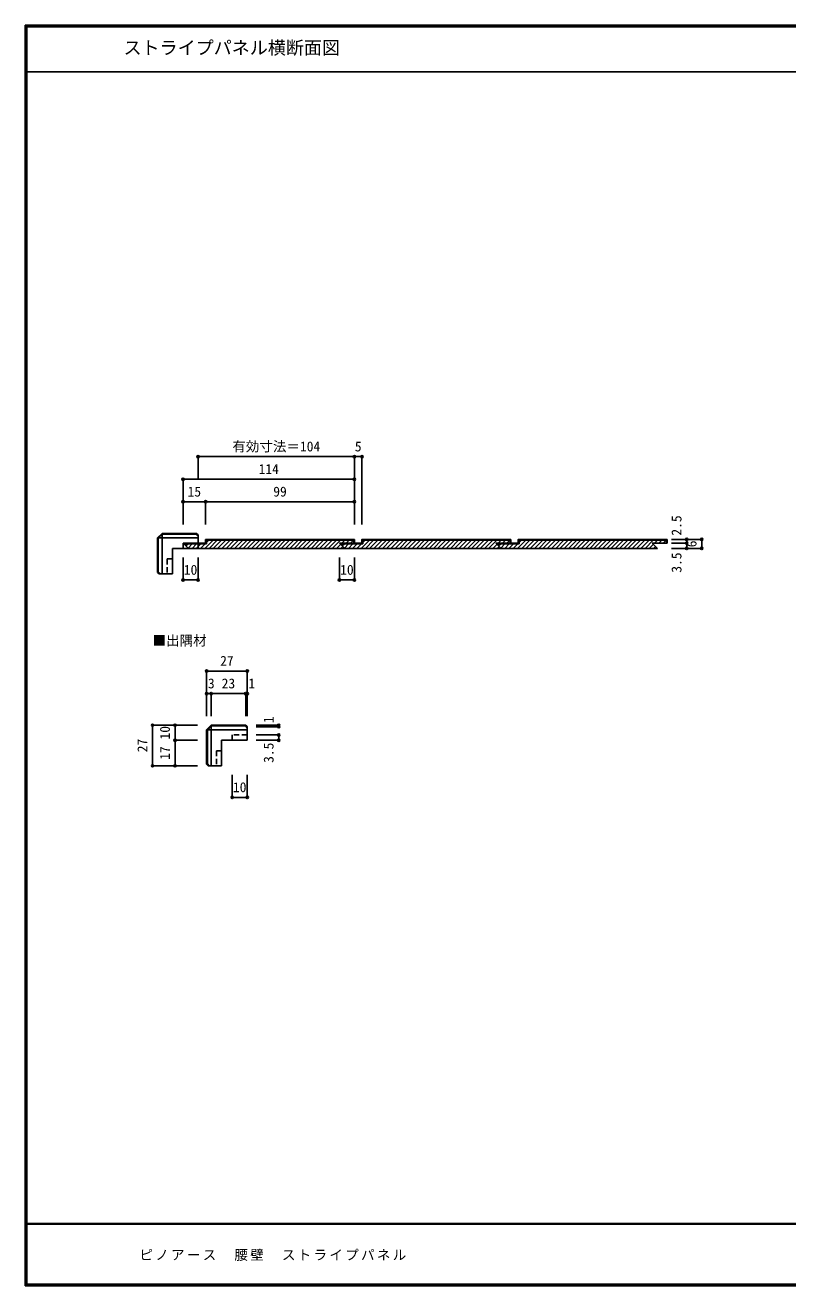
# Model space of a CAD drawing. Units: millimetres, scale not verified. Extents: x -600 to 570, y -431 to 418.
# Drawn here: x -600 to -93, y -420 to 418 of the extents above; entities that cross this region are included whole.
import ezdxf
from ezdxf.enums import TextEntityAlignment as Align

# ---------------------------------------------------------------- set-up
doc = ezdxf.new("R2010")
doc.units = ezdxf.units.MM
doc.header["$LTSCALE"] = 3
doc.header["$PDMODE"] = 32
doc.header["$PDSIZE"] = 1.5
doc.linetypes.add('DASHED1', pattern=[1.8, 1.2, -0.6])
for name, color, linetype in [('0-1_通り芯', 3, 'Continuous'), ('0-A_文字', 7, 'Continuous'), ('0-B_寸法', 7, 'Continuous'), ('0-C_ハッチ', 4, 'Continuous'), ('F-1_通り芯', 6, 'Continuous'), ('F-A_文字', 7, 'Continuous')]:
    doc.layers.add(name, color=color, linetype=linetype)
doc.styles.add('ＭＳ ゴシック', font='')
doc.styles.get('ＭＳ ゴシック').set_extended_font_data('MS Gothic')

msp = doc.modelspace()

# ---------------------------------------------------------------- linework, layer by layer
at = {"layer": '0-1_通り芯'}
for p, q in [((-600, 386.5), (570, 386.5)), ((-511.97, 76.693), (-508.97, 79.693)), ((-511.97, 53.693), (-511.97, 76.693)), ((-511.47, 76.486), (-508.763, 79.193)), ((-511.47, 53.9), (-511.47, 76.486)), ((-484.97, 76.693), (-511.263, 76.693)), ((-485.97, 79.693), (-508.97, 79.693)), ((-508.97, 78.986), (-508.97, 52.693)), ((-486.177, 79.193), (-508.763, 79.193)), ((-484.97, 77.986), (-486.177, 79.193)), ((-484.97, 78.693), (-485.97, 79.693)), ((-484.97, 78.693), (-484.97, 69.693)), ((-479.97, 75.693), (-479.97, 73.193)), ((-380.97, 75.693), (-479.97, 75.693)), ((-380.97, 73.193), (-380.97, 75.693)), ((-276.97, 73.193), (-276.97, 75.693)), ((-172.97, 73.193), (-172.97, 75.693)), ((-501.97, 69.693), (-387.47, 69.693)), ((-501.97, 69.693), (-501.97, 52.693)), ((-479.97, 73.193), (-494.97, 73.193)), ((-494.97, 73.193), (-491.47, 69.693)), ((-479.47, 72.693), (-494.47, 72.693)), ((-479.47, 75.193), (-479.47, 72.693)), ((-381.47, 75.193), (-479.47, 75.193)), ((-390.97, 73.193), (-387.47, 69.693)), ((-375.97, 73.193), (-390.97, 73.193)), ((-375.47, 72.693), (-390.47, 72.693)), ((-387.47, 69.693), (-283.47, 69.693)), ((-381.47, 73.193), (-381.47, 75.193)), ((-271.97, 73.193), (-286.97, 73.193)), ((-286.97, 73.193), (-283.47, 69.693)), ((-271.47, 72.693), (-286.47, 72.693)), ((-283.47, 69.693), (-179.47, 69.693)), ((-172.97, 73.193), (-182.97, 73.193)), ((-182.97, 73.193), (-179.47, 69.693)), ((-511.97, 53.693), (-510.97, 52.693)), ((-511.47, 53.9), (-510.263, 52.693)), ((-510.97, 52.693), (-501.97, 52.693)), ((-479.304, -50.833), (-476.304, -47.833)), ((-478.804, -51.04), (-476.097, -48.333)), ((-453.304, -47.833), (-476.304, -47.833)), ((-476.304, -48.54), (-476.304, -74.833)), ((-453.511, -48.333), (-476.097, -48.333)), ((-452.304, -49.54), (-453.511, -48.333)), ((-452.304, -48.833), (-453.304, -47.833)), ((-452.304, -48.833), (-452.304, -57.833)), ((-479.304, -73.833), (-479.304, -50.833)), ((-478.804, -73.626), (-478.804, -51.04)), ((-452.304, -50.833), (-478.597, -50.833)), ((-469.304, -57.833), (-469.304, -74.833)), ((-452.304, -57.833), (-469.304, -57.833)), ((-479.304, -73.833), (-478.304, -74.833)), ((-478.804, -73.626), (-477.597, -74.833)), ((-478.304, -74.833), (-469.304, -74.833))]:
    msp.add_line(p, q, dxfattribs=at)
at = {"layer": '0-1_通り芯', "linetype": 'DASHED1'}
for p, q in [((-484.97, 73.193), (-494.97, 73.193)), ((-494.97, 69.693), (-494.97, 73.193)), ((-505.47, 62.693), (-505.47, 52.693)), ((-505.47, 62.693), (-501.97, 62.693)), ((-452.304, -54.333), (-462.304, -54.333)), ((-462.304, -57.833), (-462.304, -54.333)), ((-472.804, -64.833), (-472.804, -74.833)), ((-472.804, -64.833), (-469.304, -64.833))]:
    msp.add_line(p, q, dxfattribs=at)
at = {"layer": '0-1_通り芯'}
for points in [[(-276.97, 75.693), (-375.97, 75.693), (-375.97, 73.193)], [(-172.97, 75.693), (-271.97, 75.693), (-271.97, 73.193)], [(-277.47, 73.193), (-277.47, 75.193), (-375.47, 75.193), (-375.47, 72.693)], [(-173.47, 73.193), (-173.47, 75.193), (-271.47, 75.193), (-271.47, 72.693)]]:
    msp.add_lwpolyline(points, dxfattribs=at)
at = {"layer": '0-B_寸法', "color": 4}
for p, q in [((-484.97, 130.693), (-380.97, 130.693)), ((-484.97, 130.693), (-484.97, 115.693)), ((-380.97, 130.693), (-380.97, 115.693)), ((-380.97, 130.693), (-375.97, 130.693)), ((-375.97, 130.693), (-375.97, 85.693)), ((-494.97, 115.693), (-494.97, 85.693)), ((-494.97, 115.693), (-380.97, 115.693)), ((-380.97, 115.693), (-380.97, 85.693)), ((-494.97, 100.693), (-479.97, 100.693)), ((-479.97, 100.693), (-479.97, 85.693)), ((-479.97, 100.693), (-380.97, 100.693)), ((-159.97, 75.693), (-169.97, 75.693)), ((-149.97, 75.693), (-169.97, 75.693)), ((-159.97, 73.193), (-159.97, 75.693)), ((-149.97, 75.693), (-149.97, 69.693)), ((-159.97, 73.193), (-169.97, 73.193)), ((-149.97, 69.693), (-169.97, 69.693)), ((-159.97, 69.693), (-159.97, 73.193)), ((-494.97, 48.693), (-494.97, 63.693)), ((-484.97, 48.693), (-484.97, 63.693)), ((-390.97, 48.693), (-390.97, 63.693)), ((-380.97, 48.693), (-380.97, 63.693)), ((-494.97, 48.693), (-484.97, 48.693)), ((-390.97, 48.693), (-380.97, 48.693)), ((-479.304, -11.833), (-479.304, -41.833)), ((-479.304, -11.833), (-452.304, -11.833)), ((-452.304, -11.833), (-452.304, -41.833)), ((-476.304, -26.833), (-479.304, -26.833)), ((-453.304, -26.833), (-476.304, -26.833)), ((-476.304, -26.833), (-476.304, -41.833)), ((-452.304, -26.833), (-453.304, -26.833)), ((-453.304, -26.833), (-453.304, -41.833)), ((-515.304, -47.833), (-485.304, -47.833)), ((-515.304, -47.833), (-515.304, -74.833)), ((-500.304, -47.833), (-500.304, -57.833)), ((-431.304, -47.833), (-446.304, -47.833)), ((-431.304, -48.833), (-446.304, -48.833)), ((-431.304, -47.833), (-431.304, -48.833)), ((-500.304, -57.833), (-485.304, -57.833)), ((-500.304, -57.833), (-500.304, -74.833)), ((-431.304, -54.333), (-446.304, -54.333)), ((-431.304, -57.833), (-446.304, -57.833)), ((-431.304, -54.333), (-431.304, -57.833)), ((-515.304, -74.833), (-485.304, -74.833)), ((-462.304, -95.833), (-462.304, -80.833)), ((-452.304, -95.833), (-452.304, -80.833)), ((-452.304, -95.833), (-462.304, -95.833))]:
    msp.add_line(p, q, dxfattribs=at)
at = {"layer": '0-B_寸法'}
for p in [(-484.97, 130.693), (-380.97, 130.693), (-375.97, 130.693), (-494.97, 115.693), (-380.97, 115.693), (-494.97, 100.693), (-479.97, 100.693), (-380.97, 100.693), (-159.97, 75.693), (-149.97, 75.693), (-159.97, 73.193), (-159.97, 69.693), (-149.97, 69.693), (-494.97, 48.693), (-484.97, 48.693), (-390.97, 48.693), (-380.97, 48.693), (-479.304, -11.833), (-452.304, -11.833), (-479.304, -26.833), (-476.304, -26.833), (-453.304, -26.833), (-452.304, -26.833), (-515.304, -47.833), (-500.304, -47.833), (-431.304, -47.833), (-431.304, -48.833), (-500.304, -57.833), (-431.304, -54.333), (-431.304, -57.833), (-515.304, -74.833), (-500.304, -74.833), (-462.304, -95.833), (-452.304, -95.833)]:
    msp.add_point(p, dxfattribs=at)
at = {"layer": '0-C_ハッチ'}
for p, q in [((-493.081, 71.304), (-491.693, 72.693)), ((-491.667, 69.89), (-488.865, 72.693)), ((-489.036, 69.693), (-486.036, 72.693)), ((-486.208, 69.693), (-483.208, 72.693)), ((-483.379, 69.693), (-480.379, 72.693)), ((-480.551, 69.693), (-475.051, 75.193)), ((-479.47, 73.602), (-477.879, 75.193)), ((-477.722, 69.693), (-472.222, 75.193)), ((-474.894, 69.693), (-469.394, 75.193)), ((-472.065, 69.693), (-466.565, 75.193)), ((-469.237, 69.693), (-463.737, 75.193)), ((-466.408, 69.693), (-460.908, 75.193)), ((-463.58, 69.693), (-458.08, 75.193)), ((-460.751, 69.693), (-455.251, 75.193)), ((-457.923, 69.693), (-452.423, 75.193)), ((-455.094, 69.693), (-449.594, 75.193)), ((-452.266, 69.693), (-446.766, 75.193)), ((-449.437, 69.693), (-443.937, 75.193)), ((-446.609, 69.693), (-441.109, 75.193)), ((-443.78, 69.693), (-438.28, 75.193)), ((-440.952, 69.693), (-435.452, 75.193)), ((-438.123, 69.693), (-432.623, 75.193)), ((-435.295, 69.693), (-429.795, 75.193)), ((-432.466, 69.693), (-426.966, 75.193)), ((-429.638, 69.693), (-424.138, 75.193)), ((-426.809, 69.693), (-421.309, 75.193)), ((-423.981, 69.693), (-418.481, 75.193)), ((-421.152, 69.693), (-415.652, 75.193)), ((-418.324, 69.693), (-412.824, 75.193)), ((-415.495, 69.693), (-409.995, 75.193)), ((-412.667, 69.693), (-407.167, 75.193)), ((-409.838, 69.693), (-404.338, 75.193)), ((-407.01, 69.693), (-401.51, 75.193)), ((-404.181, 69.693), (-398.681, 75.193)), ((-401.353, 69.693), (-395.853, 75.193)), ((-398.524, 69.693), (-393.024, 75.193)), ((-395.696, 69.693), (-390.196, 75.193)), ((-392.868, 69.693), (-390.169, 72.392)), ((-390.039, 69.693), (-388.754, 70.977)), ((-389.368, 73.193), (-387.368, 75.193)), ((-389.081, 71.304), (-387.693, 72.693)), ((-387.667, 69.89), (-384.865, 72.693)), ((-386.539, 73.193), (-384.539, 75.193)), ((-385.036, 69.693), (-382.036, 72.693)), ((-383.711, 73.193), (-381.711, 75.193)), ((-382.208, 69.693), (-379.208, 72.693)), ((-379.379, 69.693), (-376.379, 72.693)), ((-376.551, 69.693), (-371.051, 75.193)), ((-375.47, 73.602), (-373.879, 75.193)), ((-373.722, 69.693), (-368.222, 75.193)), ((-370.894, 69.693), (-365.394, 75.193)), ((-368.065, 69.693), (-362.565, 75.193)), ((-365.237, 69.693), (-359.737, 75.193)), ((-362.408, 69.693), (-356.908, 75.193)), ((-359.58, 69.693), (-354.08, 75.193)), ((-356.751, 69.693), (-351.251, 75.193)), ((-353.923, 69.693), (-348.423, 75.193)), ((-351.094, 69.693), (-345.594, 75.193)), ((-348.266, 69.693), (-342.766, 75.193)), ((-345.437, 69.693), (-339.937, 75.193)), ((-342.609, 69.693), (-337.109, 75.193)), ((-339.78, 69.693), (-334.28, 75.193)), ((-336.952, 69.693), (-331.452, 75.193)), ((-334.123, 69.693), (-328.623, 75.193)), ((-331.295, 69.693), (-325.795, 75.193)), ((-328.466, 69.693), (-322.966, 75.193)), ((-325.638, 69.693), (-320.138, 75.193)), ((-322.809, 69.693), (-317.309, 75.193)), ((-319.981, 69.693), (-314.481, 75.193)), ((-317.152, 69.693), (-311.652, 75.193)), ((-314.324, 69.693), (-308.824, 75.193)), ((-311.495, 69.693), (-305.995, 75.193)), ((-308.667, 69.693), (-303.167, 75.193)), ((-305.838, 69.693), (-300.338, 75.193)), ((-303.01, 69.693), (-297.51, 75.193)), ((-300.181, 69.693), (-294.681, 75.193)), ((-297.353, 69.693), (-291.853, 75.193)), ((-294.524, 69.693), (-289.024, 75.193)), ((-291.696, 69.693), (-286.196, 75.193)), ((-288.868, 69.693), (-286.169, 72.392)), ((-286.039, 69.693), (-284.754, 70.977)), ((-285.368, 73.193), (-283.368, 75.193)), ((-285.081, 71.304), (-283.693, 72.693)), ((-283.667, 69.89), (-280.865, 72.693)), ((-282.539, 73.193), (-280.539, 75.193)), ((-281.036, 69.693), (-278.036, 72.693)), ((-279.711, 73.193), (-277.711, 75.193)), ((-278.208, 69.693), (-275.208, 72.693)), ((-275.379, 69.693), (-272.379, 72.693)), ((-272.551, 69.693), (-267.051, 75.193)), ((-271.47, 73.602), (-269.879, 75.193)), ((-269.722, 69.693), (-264.222, 75.193)), ((-266.894, 69.693), (-261.394, 75.193)), ((-264.065, 69.693), (-258.565, 75.193)), ((-261.237, 69.693), (-255.737, 75.193)), ((-258.408, 69.693), (-252.908, 75.193)), ((-255.58, 69.693), (-250.08, 75.193)), ((-252.751, 69.693), (-247.251, 75.193)), ((-249.923, 69.693), (-244.423, 75.193)), ((-247.094, 69.693), (-241.594, 75.193)), ((-244.266, 69.693), (-238.766, 75.193)), ((-241.437, 69.693), (-235.937, 75.193)), ((-238.609, 69.693), (-233.109, 75.193)), ((-235.78, 69.693), (-230.28, 75.193)), ((-232.952, 69.693), (-227.452, 75.193)), ((-230.123, 69.693), (-224.623, 75.193)), ((-227.295, 69.693), (-221.795, 75.193)), ((-224.466, 69.693), (-218.966, 75.193)), ((-221.638, 69.693), (-216.138, 75.193)), ((-218.809, 69.693), (-213.309, 75.193)), ((-215.981, 69.693), (-210.481, 75.193)), ((-213.152, 69.693), (-207.652, 75.193)), ((-210.324, 69.693), (-204.824, 75.193)), ((-207.495, 69.693), (-201.995, 75.193)), ((-204.667, 69.693), (-199.167, 75.193)), ((-201.838, 69.693), (-196.338, 75.193)), ((-199.01, 69.693), (-193.51, 75.193)), ((-196.181, 69.693), (-190.681, 75.193)), ((-193.353, 69.693), (-187.853, 75.193)), ((-190.524, 69.693), (-185.024, 75.193)), ((-187.696, 69.693), (-182.196, 75.193)), ((-184.868, 69.693), (-182.169, 72.392)), ((-182.039, 69.693), (-180.754, 70.977)), ((-181.368, 73.193), (-179.368, 75.193)), ((-178.539, 73.193), (-176.539, 75.193)), ((-175.711, 73.193), (-173.711, 75.193))]:
    msp.add_line(p, q, dxfattribs=at)
at = {"layer": 'F-1_通り芯'}
for p, q in [((-600, 417.5), (-600, -420.5)), ((-600, 417.5), (570, 417.5)), ((-600, 417), (570, 417)), ((-600, 416.5), (570, 416.5)), ((-599.5, 417.5), (-599.5, -420.5)), ((-599, 417.5), (-599, -420.5)), ((570, -379), (-600, -379)), ((570, -379.5), (-600, -379.5)), ((570, -419.5), (-600, -419.5)), ((570, -420), (-600, -420)), ((570, -420.5), (-600, -420.5))]:
    msp.add_line(p, q, dxfattribs=at)

# ---------------------------------------------------------------- texts
at = {"layer": '0-A_文字', "style": 'ＭＳ ゴシック'}
for s, height, p in [('ストライプパネル横断面図', 8.798, (-534.602, 395.5)), ('■出隅材', 6.598, (-515.304, 3.167))]:
    msp.add_text(s, height=height, dxfattribs=at).set_placement(p, align=Align.BOTTOM_LEFT)
at = {"layer": '0-B_寸法', "style": 'ＭＳ ゴシック'}
for s, p in [('有効寸法＝104', (-462.22, 132.193)), ('5', (-380.72, 132.193)), ('114', (-444.72, 117.193)), ('15', (-491.97, 102.193)), ('99', (-434.97, 102.193)), ('10', (-494.47, 50.193)), ('10', (-390.47, 50.193)), ('27', (-470.304, -10.333)), ('3', (-478.448, -25.333)), ('23', (-469.304, -25.333)), ('1', (-451.577, -25.333)), ('10', (-461.804, -94.333))]:
    msp.add_text(s, height=6.598, dxfattribs=at).set_placement(p, align=Align.BOTTOM_LEFT)
for s, p in [('2.5', (-161.47, 78.196)), ('6', (-151.47, 70.443)), ('3.5', (-161.47, 53.54)), ('10', (-501.804, -57.333)), ('1', (-432.804, -46.422)), ('27', (-516.804, -65.833)), ('17', (-501.804, -70.833)), ('3.5', (-432.804, -72.89))]:
    msp.add_text(s, height=6.598, rotation=90, dxfattribs=at).set_placement(p, align=Align.BOTTOM_LEFT)
at = {"layer": 'F-A_文字', "insert": (-524, -404), "char_height": 6.598, "attachment_point": 7, "style": 'ＭＳ ゴシック'}
msp.add_mtext('\\T1.17;ピノアース\u3000腰壁\u3000ストライプパネル', dxfattribs=at)

doc.saveas('drawing.dxf')
